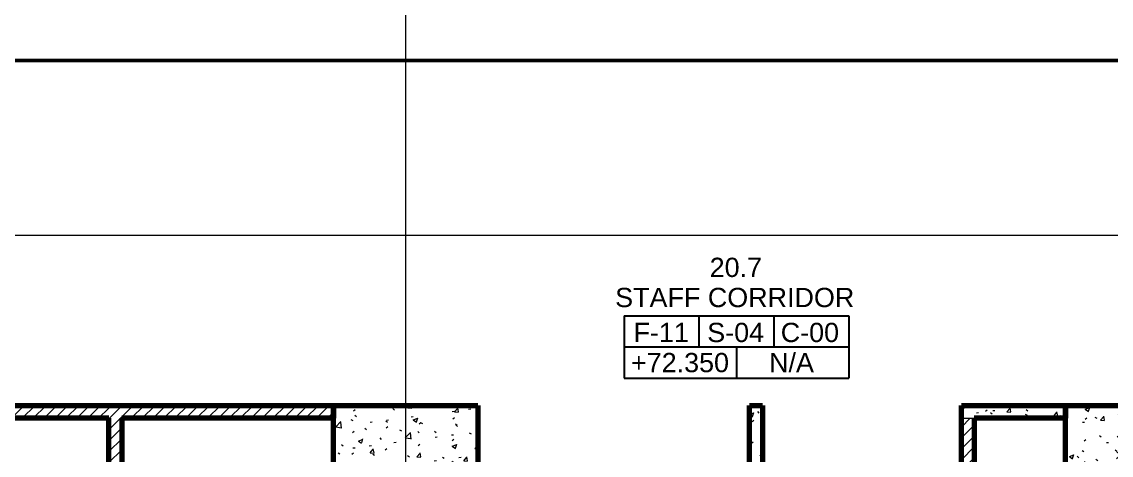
# Model space of a CAD drawing. Header units: millimetres. Extents: x -725999 to -647408, y -21008 to 19019.
# Drawn here: x -682264 to -665294, y -7741 to -994 of the extents above; entities that cross this region are included whole.
import ezdxf

# ---------------------------------------------------------------- set-up
doc = ezdxf.new("R2010")
doc.units = ezdxf.units.MM
doc.linetypes.add('DPA_Grid _ Level 100', pattern=[10, 5.5, -1.6, 1.3, -1.6])
for name, color, linetype, lineweight in [('A-COLS', 5, 'Continuous', 70), ('A-COLS-E', 1, 'Continuous', 35), ('A-ROOM-IDEN', 3, 'Continuous', 25), ('A-ROOM-LINE', 3, 'Continuous', 25), ('A-WALL', 5, 'Continuous', 35), ('A-WALL-PATT', 1, 'Continuous', 35), ('G-ANNO-SECL', 3, 'Continuous', 9), ('S-GRID', 251, 'Continuous', 9)]:
    doc.layers.add(name, color=color, linetype=linetype, lineweight=lineweight)
doc.styles.add('Arial_2', font='arial.ttf', dxfattribs={"height": 300})
pattern_1 = [(50, (0, 0), (728.7365, -63.7558), [76.2, -838.2]), (355, (0, 0), (-140.9716, 764.2276), [60.96, -670.56]), (100.451, (60.7, -5.3), (587.77, 700.46675), [64.76, -712.36]), (46.184, (0, 203.2), (1084.3162, -168.171), [114.3, -1257.3]), (96.636, (90.4, 189.2), (949.6099, 989.7098), [97.14, -1068.54]), (351.184, (0, 203.2), (949.6206, 989.7012), [91.44, -1005.84]), (21, (101.6, 152.4), (606.45787, -409.06057), [76.2, -838.2]), (326, (101.6, 152.4), (247.2083, 736.7529), [60.96, -670.56]), (71.451, (152.14, 118.3), (853.66825, 327.6855), [64.76, -712.36]), (37.5, (0, 0), (12.35469, 338.22012), [33.528, -628.904, 33.528, -647.192, -673.1]), (37.5, (0, 0), (12.35469, 338.22012), [-1343.152, 33.528, -639.572]), (7.5, (0, 0), (267.27887, 400.72213), [33.528, -354.584, 33.528, -613.664, -256.54]), (7.5, (0, 0), (267.27887, 400.72213), [-1035.304, 33.528, -223.012]), (327.5, (-226.57, 0), (542.36333, -22.91534), [33.528, -220.472, 33.528, -758.952, -1051.56]), (327.5, (-226.57, 0), (542.36333, -22.91534), [-1046.48, 33.528, -1018.032]), (317.5, (-328.17, 0), (592.51696, 101.7071), [33.528, -296.672, 33.528, -492.76, -746.76]), (317.5, (-328.17, 0), (592.51696, 101.7071), [-856.488, 33.528, -713.232])]
pattern_2 = [(45, (0, 0), (-84.852814, 84.852814), [])]

# ---------------------------------------------------------------- blocks, each defined once
blk = doc.blocks.new('DPA_Room Tag Box - Standard-4486259-4283-01 ENLARGED LOWER PLATFORM LEVEL - REFLECTED CEILING PLAN - SHEET 4')
at = {"layer": 'A-ROOM-LINE'}
for p, q in [((-17.5, -2.94), (-17.5, -12.6)), ((-17.5, -2.94), (17.5, -2.94)), ((-5.83, -2.94), (-5.83, -7.77)), ((5.83, -2.94), (5.83, -7.77)), ((17.5, -2.94), (17.5, -12.6)), ((-17.5, -7.77), (17.5, -7.77)), ((0, -7.77), (0, -12.6)), ((-17.5, -12.6), (17.5, -12.6))]:
    blk.add_line(p, q, dxfattribs=at)

msp = doc.modelspace()

# ---------------------------------------------------------------- hatches: boundary and pattern name
at = {"layer": 'A-COLS-E', "lineweight": 9}
h = msp.add_hatch(dxfattribs=at)
h.set_pattern_fill('FP_1', color=256, style=0, pattern_type=2)
h.set_pattern_definition(pattern_1)
h.paths.add_polyline_path([(-675157.4, -8116.4), (-675157.4, -6966.4), (-677407.4, -6966.4), (-677407.4, -8116.4), (-676247, -8116.4)])
h = msp.add_hatch(dxfattribs=at)
h.set_pattern_fill('FP_1', color=256, style=0, pattern_type=2)
h.set_pattern_definition(pattern_1)
h.paths.add_polyline_path([(-663757.4, -8116.4), (-663757.4, -6966.4), (-666007.4, -6966.4), (-666007.4, -8116.4), (-665314.1, -8116.4)])
at = {"layer": 'A-WALL-PATT', "lineweight": 9}
h = msp.add_hatch(dxfattribs=at)
h.set_pattern_fill('FP_2', color=256, style=0, pattern_type=2)
h.set_pattern_definition(pattern_2)
h.paths.add_polyline_path([(-680907.4, -7166.4), (-680907.4, -6966.4), (-682882.4, -6966.4), (-682882.4, -7166.4), (-682806.8, -7166.4)])
h.paths.add_polyline_path([(-685882.4, -7166.4), (-685882.4, -6966.4), (-686557.4, -6966.4), (-686557.4, -7166.4), (-686086.7, -7166.4)])
h = msp.add_hatch(dxfattribs=at)
h.set_pattern_fill('FP_2', color=256, style=0, pattern_type=2)
h.set_pattern_definition(pattern_2)
h.paths.add_polyline_path([(-677407.4, -7166.4), (-677407.4, -6966.4), (-680907.4, -6966.4), (-680907.4, -7166.4), (-678433.6, -7166.4)])
h = msp.add_hatch(dxfattribs=at)
h.set_pattern_fill('FP_1', color=256, style=0, pattern_type=2)
h.set_pattern_definition(pattern_1)
h.paths.add_polyline_path([(-670727.4, -18533), (-670727.4, -6966), (-670927.4, -6966), (-670927.4, -18533)])
h = msp.add_hatch(dxfattribs=at)
h.set_pattern_fill('FP_1', color=256, style=0, pattern_type=2)
h.set_pattern_definition(pattern_1)
h.paths.add_polyline_path([(-666007.4, -7166.4), (-666007.4, -6966.4), (-667627.4, -6966.4), (-667627.4, -7166.4), (-667427.4, -7166.4)])
h = msp.add_hatch(dxfattribs=at)
h.set_pattern_fill('FP_2', color=256, style=0, pattern_type=2)
h.set_pattern_definition(pattern_2)
h.paths.add_polyline_path([(-680707.4, -11116), (-680707.4, -7166.4), (-680907.4, -7166.4), (-680907.4, -11116)])
h = msp.add_hatch(dxfattribs=at)
h.set_pattern_fill('FP_2', color=256, style=0, pattern_type=2)
h.set_pattern_definition(pattern_2)
h.paths.add_polyline_path([(-667427.4, -8186.4), (-667427.4, -7166.4), (-667627.4, -7166.4), (-667627.4, -8186.4)])

# ---------------------------------------------------------------- linework, layer by layer
at = {"layer": 'A-COLS'}
for p, q in [((-677407.4, -8116.4), (-677407.4, -6966.4)), ((-677407.4, -6966.4), (-675157.4, -6966.4)), ((-675157.4, -6966.4), (-675157.4, -8116.4)), ((-666007.4, -8116.4), (-666007.4, -6966.4)), ((-666007.4, -6966.4), (-663757.4, -6966.4))]:
    msp.add_line(p, q, dxfattribs=at)
at = {"layer": 'A-WALL', "color": 7, "lineweight": 70}
for p, q in [((-682882.4, -6966.4), (-680907.4, -6966.4)), ((-680907.4, -6966.4), (-677407.4, -6966.4)), ((-677407.4, -6966.4), (-677407.4, -7166.4)), ((-670927.4, -7916), (-670927.4, -6966)), ((-670927.4, -6966), (-670727.4, -6966)), ((-670727.4, -6966), (-670727.4, -8186.4)), ((-667627.4, -7166.4), (-667627.4, -6966.4)), ((-667627.4, -6966.4), (-666007.4, -6966.4)), ((-666007.4, -6966.4), (-666007.4, -7166.4)), ((-680907.4, -7166.4), (-682882.4, -7166.4)), ((-680907.4, -11116), (-680907.4, -7166.4)), ((-677407.4, -7166.4), (-680707.4, -7166.4)), ((-680707.4, -7166.4), (-680707.4, -11116)), ((-667627.4, -8186.4), (-667627.4, -7166.4)), ((-667427.4, -7166.4), (-667427.4, -8186.4)), ((-666007.4, -7166.4), (-667427.4, -7166.4))]:
    msp.add_line(p, q, dxfattribs=at)
at = {"layer": 'A-WALL', "lineweight": 9}
msp.add_line((-667627.4, -7166.4), (-667427.4, -7166.4), dxfattribs=at)
at = {"layer": 'G-ANNO-SECL', "linetype": 'DPA_Grid _ Level 100', "lineweight": 50}
msp.add_line((-724174.7, -1598.3), (-650341.7, -1598.3), dxfattribs=at)
at = {"layer": 'S-GRID', "linetype": 'DPA_Grid _ Level 100'}
for p, q in [((-676282.4, -21007.6), (-676282.4, 18119)), ((-652322.4, -4321), (-724638.4, -4321))]:
    msp.add_line(p, q, dxfattribs=at)

# ---------------------------------------------------------------- block references
at = {"layer": 'A-ROOM-IDEN', "xscale": 99.99999999999993, "yscale": 99.99999999999993, "zscale": 99.99999999999993}
msp.add_blockref('DPA_Room Tag Box - Standard-4486259-4283-01 ENLARGED LOWER PLATFORM LEVEL - REFLECTED CEILING PLAN - SHEET 4', (-671132.2, -5279.3), dxfattribs=at)

# ---------------------------------------------------------------- texts
at = {"layer": 'A-ROOM-IDEN', "lineweight": 9, "char_height": 300, "attachment_point": 1, "style": 'Arial_2'}
for s, insert, width in [('20.7', (-671548.3, -4666.7), 1010.126), ('STAFF CORRIDOR', (-673020.7, -5135.6), 4569.619), ('F-11', (-672734.8, -5679.9), 1058.227), ('S-04', (-671586.6, -5679.9), 1090.295), ('C-00', (-670441.6, -5679.9), 1114.346), ('+72.350', (-672773.9, -6148.6), 1883.966), ('N/A', (-670623.1, -6148.6), 857.806)]:
    msp.add_mtext(s, dxfattribs=dict(at, insert=insert, width=width))

doc.saveas('drawing.dxf')
